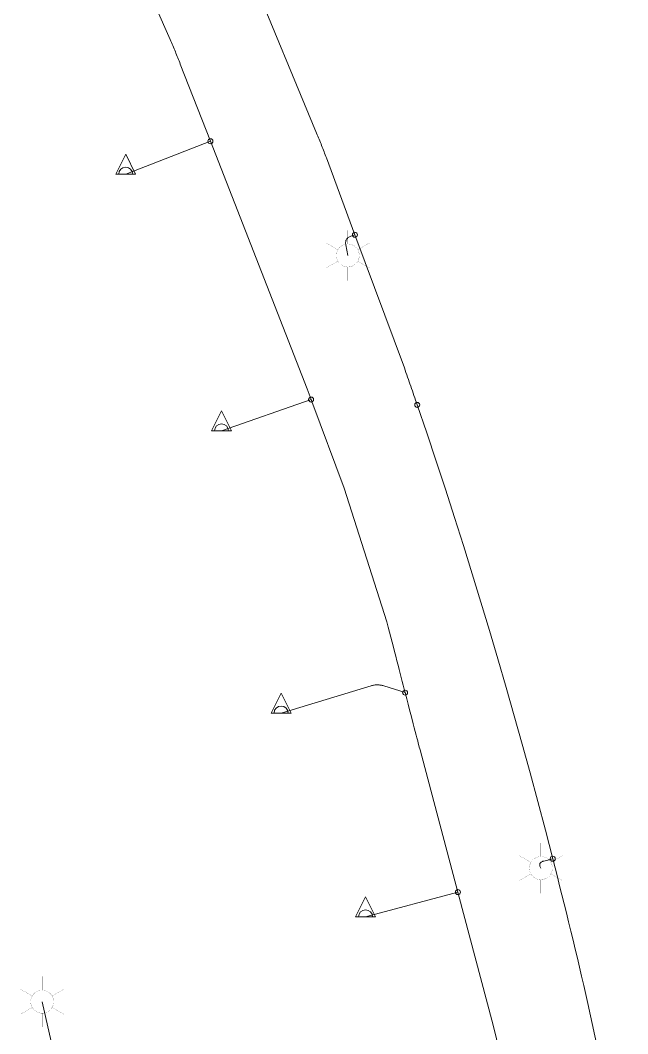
# Model space of a CAD drawing. Header units: metres. Extents: x 170451 to 171053, y 369610 to 370017.
# Drawn here: x 170805.5 to 170851.2, y 369752.4 to 369828.6 of the extents above; entities that cross this region are included whole.
import ezdxf

# ---------------------------------------------------------------- set-up
doc = ezdxf.new("R2010")
doc.units = ezdxf.units.M
for name, color, linetype, lineweight in [('B-OI-KL-ET_LS_AANSLUITPUNT-S', 7, 'Continuous', 18), ('B-OI-KL-ET_LS_DISTRIBUTIE_400 V_OVERIG-G', 14, 'Continuous', 18), ('B-OI-KL-ET_LS_MOF-S', 14, 'Continuous', 18), ('B-OI-KL-ET_OV_AANSLUITPUNT-S', 7, 'Continuous', 18), ('B-OI-KL-ET_OV_DISTRIBUTIE_400 V_4x6Cu-G', 14, 'Continuous', 18)]:
    doc.layers.add(name, color=color, linetype=linetype, lineweight=lineweight)

# ---------------------------------------------------------------- blocks, each defined once
blk = doc.blocks.new('B-SKL-ET_MOF_AFTAK-SO')
blk.add_circle((0, 0), 0.188)
blk = doc.blocks.new('B-SKL-ET_MOF_AANSLUIT AFTAK-SO')
blk.add_circle((0, 0), 0.188)
blk = doc.blocks.new('B-SKL-ET_MOF_VERBINDING-SO')
blk.add_circle((0, 0), 0.188)
blk = doc.blocks.new('B-SKL-ET_AANSLUITPUNT_OV-SO')
at = {"const_width": 0.01, "flags": 128}
for points in [[(0, 1.898), (0, 0.864)], [(-1.644, 0.949), (-0.748, 0.432)], [(1.644, 0.949), (0.748, 0.432)], [(-1.644, -0.949), (-0.748, -0.432)], [(1.644, -0.949), (0.748, -0.432)], [(0, -1.898), (0, -0.864)]]:
    blk.add_lwpolyline(points, dxfattribs=at)
at = {"const_width": 0.01}
blk.add_lwpolyline([(0, 0.864, 1), (0, -0.864, 1)], format="xyb", close=True, dxfattribs=at)
blk = doc.blocks.new('B-SKL-ET_AANSLUITPUNT-SO')
at = {"color": 0, "linetype": 'Continuous'}
blk.add_lwpolyline([(0.75, 0), (0, 1.5), (-0.75, 0)], close=True, dxfattribs=at)
blk.add_arc((0, 0), 0.526, 0, 180, dxfattribs=at)

msp = doc.modelspace()

# ---------------------------------------------------------------- linework, layer by layer
at = {"layer": 'B-OI-KL-ET_LS_DISTRIBUTIE_400 V_OVERIG-G', "color": 16, "true_color": 0x800000}
for p, q in [((170819.839, 369819.467), (170813.469, 369816.996)), ((170827.413, 369800.062), (170820.669, 369797.713)), ((170838.448, 369763.056), (170831.505, 369761.199)), ((170808.65, 369748.374), (170807.19, 369754.823))]:
    msp.add_line(p, q, dxfattribs=at)
for points in [[(170812.699, 369836.397, 0), (170816.807, 369827.111, 0), (170816.8576, 369826.9968, 0), (170816.9076, 369826.8823, 0), (170816.9576, 369826.7677, 0), (170817.0069, 369826.6529, 0), (170817.0563, 369826.5381, 0), (170817.105, 369826.423, 0), (170817.1537, 369826.3079, 0), (170817.2017, 369826.1925, 0), (170817.2498, 369826.0771, 0), (170817.2972, 369825.9614, 0), (170817.3447, 369825.8458, 0), (170817.3915, 369825.7298, 0), (170817.4382, 369825.6139, 0), (170817.4844, 369825.4977, 0), (170817.5305, 369825.3815, 0), (170817.576, 369825.265, 0), (170819.839, 369819.467, 0), (170827.102, 369800.858, 0), (170827.413, 369800.062, 0), (170827.466, 369799.926, 0), (170829.903, 369793.411, 0), (170833.104, 369783.361, 0), (170833.2069, 369782.9638, 0), (170833.3056, 369782.5827, 0), (170833.4042, 369782.2017, 0), (170833.4987, 369781.8368, 0), (170833.5932, 369781.472, 0), (170833.6836, 369781.1233, 0), (170833.7739, 369780.7747, 0), (170833.86, 369780.4423, 0), (170833.9461, 369780.1098, 0), (170834.0281, 369779.7936, 0), (170834.11, 369779.4773, 0), (170834.1878, 369779.1773, 0), (170834.2655, 369778.8773, 0), (170834.3391, 369778.5934, 0), (170834.4126, 369778.3096, 0), (170834.482, 369778.042, 0), (170834.6012, 369777.5817, 0), (170834.7081, 369777.1693, 0), (170834.815, 369776.7569, 0), (170834.9095, 369776.3926, 0), (170835.0041, 369776.0282, 0), (170835.0863, 369775.7118, 0), (170835.1684, 369775.3954, 0), (170835.2382, 369775.127, 0), (170835.3081, 369774.8586, 0), (170835.3655, 369774.6383, 0), (170835.423, 369774.4179, 0), (170835.4681, 369774.2455, 0), (170835.5132, 369774.0731, 0), (170835.5459, 369773.9487, 0), (170835.5786, 369773.8244, 0), (170835.599, 369773.748, 0), (170838.448, 369763.056, 0), (170841.11, 369753.067, 0), (170843.074, 369744.958, 0)], [(170830.706, 369812.44, 0), (170830.401, 369812.333, 0), (170830.342, 369812.3125, 0), (170830.2918, 369812.2869, 0), (170830.2417, 369812.2613, 0), (170830.2003, 369812.2305, 0), (170830.159, 369812.1998, 0), (170830.1265, 369812.1639, 0), (170830.0939, 369812.128, 0), (170830.0703, 369812.087, 0), (170830.0466, 369812.046, 0), (170830.0317, 369811.9999, 0), (170830.0168, 369811.9538, 0), (170830.0108, 369811.9025, 0), (170830.0048, 369811.8513, 0), (170830.0076, 369811.7949, 0), (170830.0104, 369811.7385, 0), (170830.022, 369811.677, 0), (170830.17, 369810.887, 0)], [(170834.482, 369778.042, 0), (170832.874, 369778.551, 0), (170832.8144, 369778.5699, 0), (170832.7547, 369778.5841, 0), (170832.6951, 369778.5984, 0), (170832.6354, 369778.608, 0), (170832.5758, 369778.6176, 0), (170832.5161, 369778.6226, 0), (170832.4564, 369778.6276, 0), (170832.3968, 369778.628, 0), (170832.3371, 369778.6284, 0), (170832.2774, 369778.6241, 0), (170832.2177, 369778.6199, 0), (170832.1579, 369778.611, 0), (170832.0982, 369778.6021, 0), (170832.0385, 369778.5886, 0), (170831.9788, 369778.5751, 0), (170831.919, 369778.557, 0), (170825.154, 369776.511, 0)], [(170845.58, 369765.568, 0), (170844.901, 369765.387, 0), (170844.8441, 369765.3719, 0), (170844.7981, 369765.3523, 0), (170844.7521, 369765.3328, 0), (170844.717, 369765.3088, 0), (170844.6819, 369765.2848, 0), (170844.6576, 369765.2563, 0), (170844.6334, 369765.2279, 0), (170844.62, 369765.195, 0), (170844.6066, 369765.1621, 0), (170844.6041, 369765.1248, 0), (170844.6016, 369765.0875, 0), (170844.61, 369765.0458, 0), (170844.6184, 369765.004, 0), (170844.6376, 369764.9578, 0), (170844.6569, 369764.9116, 0), (170844.687, 369764.861, 0)]]:
    msp.add_polyline3d(points, dxfattribs=at)
at = {"layer": 'B-OI-KL-ET_OV_DISTRIBUTIE_400 V_4x6Cu-G', "color": 16, "true_color": 0x800000}
for points in [[(170812.699, 369836.397, 0), (170816.807, 369827.111, 0), (170816.8576, 369826.9968, 0), (170816.9076, 369826.8823, 0), (170816.9576, 369826.7677, 0), (170817.0069, 369826.6529, 0), (170817.0563, 369826.5381, 0), (170817.105, 369826.423, 0), (170817.1537, 369826.3079, 0), (170817.2017, 369826.1925, 0), (170817.2498, 369826.0771, 0), (170817.2972, 369825.9614, 0), (170817.3447, 369825.8458, 0), (170817.3915, 369825.7298, 0), (170817.4382, 369825.6139, 0), (170817.4844, 369825.4977, 0), (170817.5305, 369825.3815, 0), (170817.576, 369825.265, 0), (170819.839, 369819.467, 0), (170827.102, 369800.858, 0), (170827.413, 369800.062, 0), (170827.466, 369799.926, 0), (170829.903, 369793.411, 0), (170833.104, 369783.361, 0), (170833.2069, 369782.9638, 0), (170833.3056, 369782.5827, 0), (170833.4042, 369782.2017, 0), (170833.4987, 369781.8368, 0), (170833.5932, 369781.472, 0), (170833.6836, 369781.1233, 0), (170833.7739, 369780.7747, 0), (170833.86, 369780.4423, 0), (170833.9461, 369780.1098, 0), (170834.0281, 369779.7936, 0), (170834.11, 369779.4773, 0), (170834.1878, 369779.1773, 0), (170834.2655, 369778.8773, 0), (170834.3391, 369778.5934, 0), (170834.4126, 369778.3096, 0), (170834.482, 369778.042, 0), (170834.6012, 369777.5817, 0), (170834.7081, 369777.1693, 0), (170834.815, 369776.7569, 0), (170834.9095, 369776.3926, 0), (170835.0041, 369776.0282, 0), (170835.0863, 369775.7118, 0), (170835.1684, 369775.3954, 0), (170835.2382, 369775.127, 0), (170835.3081, 369774.8586, 0), (170835.3655, 369774.6383, 0), (170835.423, 369774.4179, 0), (170835.4681, 369774.2455, 0), (170835.5132, 369774.0731, 0), (170835.5459, 369773.9487, 0), (170835.5786, 369773.8244, 0), (170835.599, 369773.748, 0), (170838.448, 369763.056, 0), (170841.11, 369753.067, 0), (170843.074, 369744.958, 0)], [(170822.876, 369832.031, 0), (170827.827, 369820.075, 0), (170827.8749, 369819.9595, 0), (170827.9222, 369819.8438, 0), (170827.9696, 369819.7281, 0), (170828.0164, 369819.6122, 0), (170828.0632, 369819.4963, 0), (170828.1095, 369819.3802, 0), (170828.1557, 369819.2641, 0), (170828.2015, 369819.1478, 0), (170828.2473, 369819.0314, 0), (170828.2925, 369818.9149, 0), (170828.3377, 369818.7984, 0), (170828.3824, 369818.6817, 0), (170828.4271, 369818.5649, 0), (170828.4712, 369818.448, 0), (170828.5154, 369818.3311, 0), (170828.559, 369818.214, 0), (170830.706, 369812.44, 0), (170834.421, 369802.449, 0), (170834.4819, 369802.2751, 0), (170834.5426, 369802.1012, 0), (170834.6033, 369801.9273, 0), (170834.6639, 369801.7533, 0), (170834.7244, 369801.5793, 0), (170834.7848, 369801.4052, 0), (170834.8453, 369801.2311, 0), (170834.9055, 369801.057, 0), (170834.9658, 369800.8829, 0), (170835.0258, 369800.7087, 0), (170835.0859, 369800.5345, 0), (170835.1459, 369800.3602, 0), (170835.2058, 369800.186, 0), (170835.2656, 369800.0117, 0), (170835.3254, 369799.8374, 0), (170835.385, 369799.663, 0), (170836.1061, 369797.5573, 0), (170836.8064, 369795.4449, 0), (170837.5068, 369793.3323, 0), (170838.1862, 369791.2131, 0), (170838.8657, 369789.0938, 0), (170839.5242, 369786.9682, 0), (170840.1827, 369784.8425, 0), (170840.8201, 369782.7107, 0), (170841.4576, 369780.5789, 0), (170842.0738, 369778.4413, 0), (170842.6901, 369776.3038, 0), (170843.2852, 369774.1607, 0), (170843.8802, 369772.0177, 0), (170844.454, 369769.8694, 0), (170845.0276, 369767.7213, 0), (170845.58, 369765.568, 0), (170845.754, 369764.8898, 0), (170845.9259, 369764.2111, 0), (170846.0977, 369763.5324, 0), (170846.2675, 369762.8532, 0), (170846.4372, 369762.174, 0), (170846.6049, 369761.4943, 0), (170846.7725, 369760.8147, 0), (170846.938, 369760.1345, 0), (170847.1035, 369759.4543, 0), (170847.2669, 369758.7737, 0), (170847.4303, 369758.0931, 0), (170847.5915, 369757.412, 0), (170847.7528, 369756.731, 0), (170847.9119, 369756.0495, 0), (170848.071, 369755.368, 0), (170848.228, 369754.686, 0), (170851.218, 369740.81, 0)]]:
    msp.add_polyline3d(points, dxfattribs=at)

# ---------------------------------------------------------------- block references
at = {"layer": 'B-OI-KL-ET_LS_AANSLUITPUNT-S'}
for p in [(170813.469, 369816.996), (170820.669, 369797.713), (170825.154, 369776.511), (170831.505, 369761.199)]:
    msp.add_blockref('B-SKL-ET_AANSLUITPUNT-SO', p, dxfattribs=at)
at = {"layer": 'B-OI-KL-ET_LS_MOF-S'}
for name, p in [('B-SKL-ET_MOF_AFTAK-SO', (170819.839, 369819.467)), ('B-SKL-ET_MOF_AFTAK-SO', (170830.706, 369812.44)), ('B-SKL-ET_MOF_AANSLUIT AFTAK-SO', (170827.413, 369800.062)), ('B-SKL-ET_MOF_AFTAK-SO', (170835.385, 369799.663)), ('B-SKL-ET_MOF_VERBINDING-SO', (170835.385, 369799.663)), ('B-SKL-ET_MOF_AANSLUIT AFTAK-SO', (170834.482, 369778.042)), ('B-SKL-ET_MOF_AFTAK-SO', (170845.58, 369765.568)), ('B-SKL-ET_MOF_AANSLUIT AFTAK-SO', (170838.448, 369763.056))]:
    msp.add_blockref(name, p, dxfattribs=at)
at = {"layer": 'B-OI-KL-ET_OV_AANSLUITPUNT-S'}
for p in [(170830.17, 369810.887), (170844.687, 369764.861), (170807.19, 369754.823)]:
    msp.add_blockref('B-SKL-ET_AANSLUITPUNT_OV-SO', p, dxfattribs=at)

doc.saveas('drawing.dxf')
